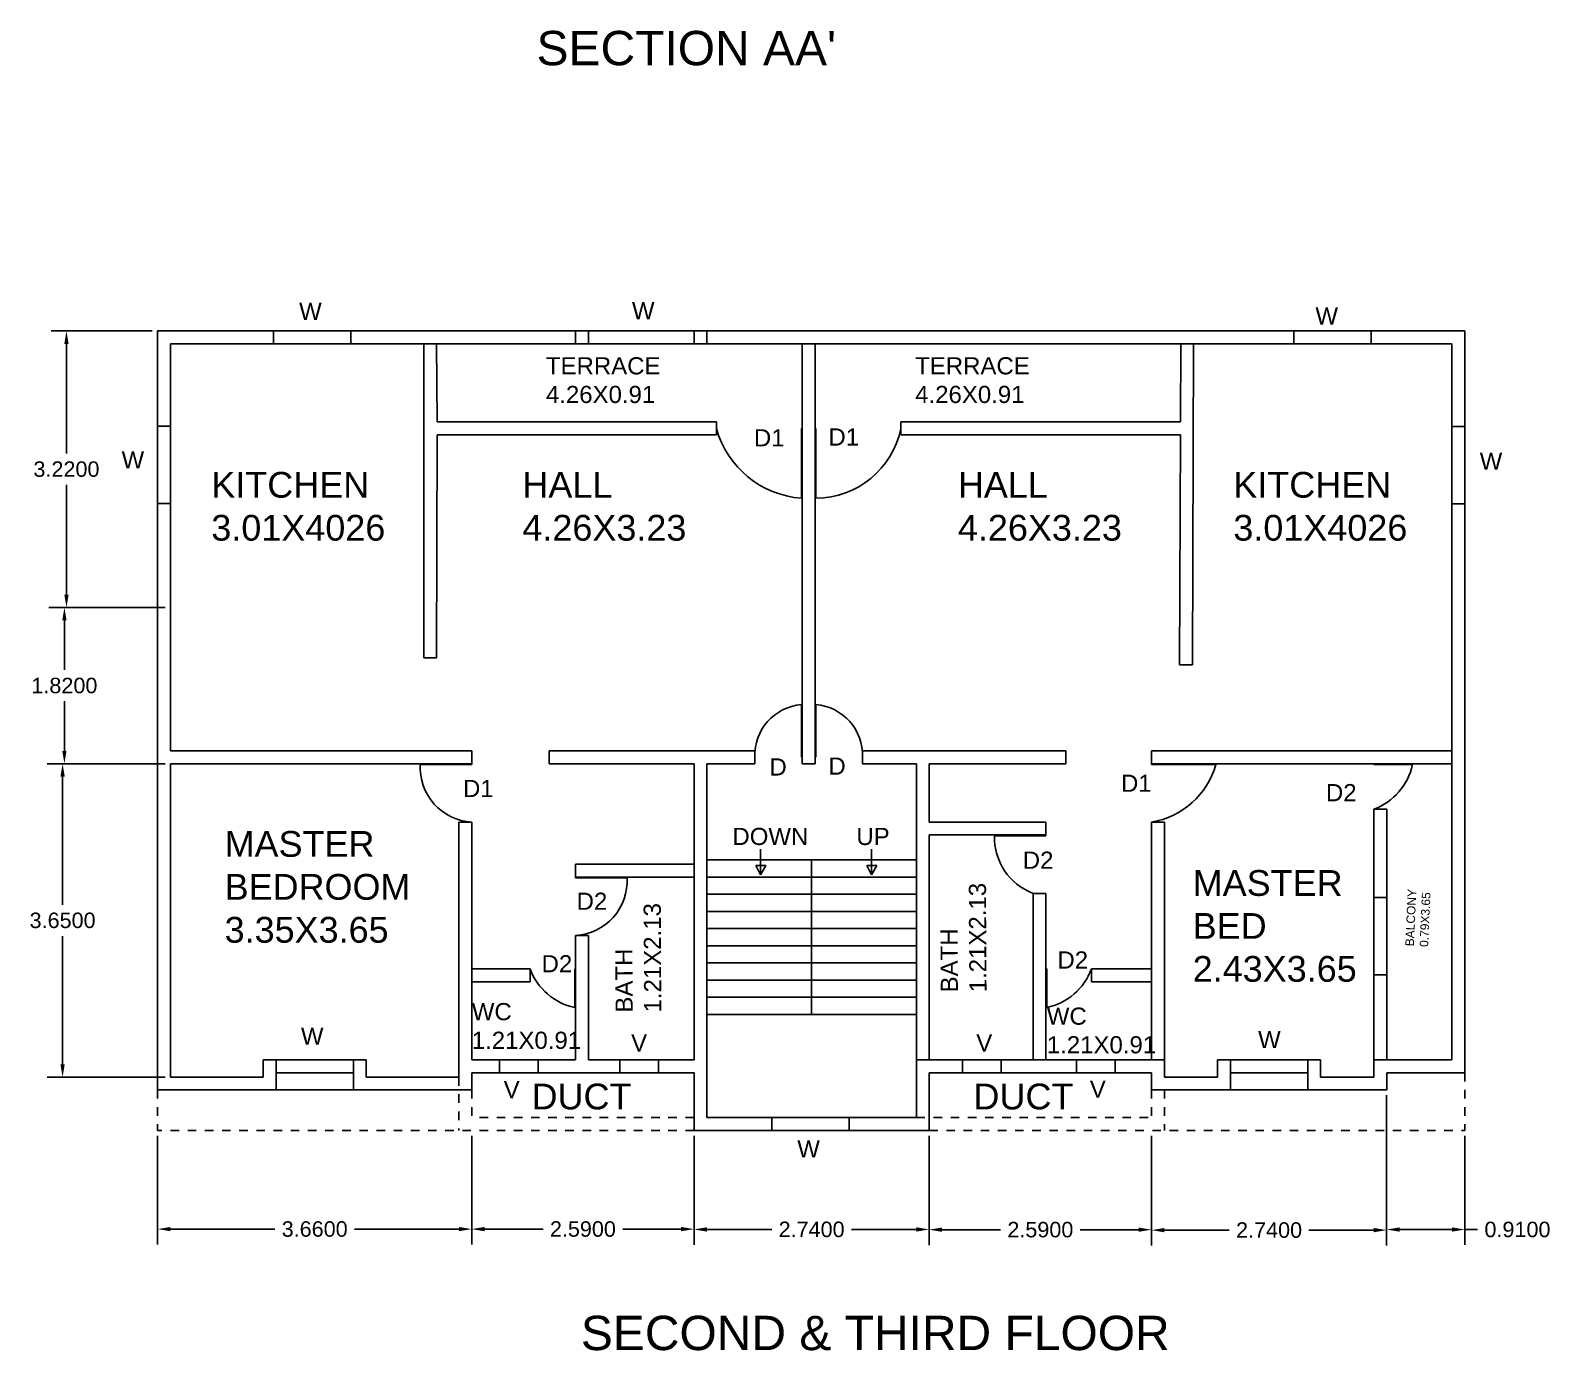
# Model space of a CAD drawing. Header units: millimetres. Extents: x 2637 to 2769, y 1120 to 1169.
# Drawn here: x 2748.85 to 2766.55, y 1120.29 to 1135.66 of the extents above; entities that cross this region are included whole.
import ezdxf

# ---------------------------------------------------------------- set-up
doc = ezdxf.new("R2010")
doc.units = ezdxf.units.MM
doc.linetypes.add('ACAD_ISO07W100', pattern=[3, 0, -3])
for name, color, linetype in [('DOOR 2', 30, 'Continuous'), ('Vents', 170, 'Continuous'), ('WINDOW', 80, 'Continuous')]:
    doc.layers.add(name, color=color, linetype=linetype)
doc.styles.get("Standard").update_dxf_attribs({"font": 'arial.ttf'})
doc.dimstyles.get("Standard").update_dxf_attribs({"dimtxt": 0.18, "dimasz": 0.15, "dimexe": 0.18, "dimexo": 0.0625, "dimgap": 0.09, "dimtad": 0, "dimtih": 1, "dimtoh": 1, "dimdec": 4, "dimzin": 0, "dimdsep": 46, "dimtxsty": 'Standard', "dimcen": 0.09, "dimadec": 0, "dimazin": 0, "dimtfac": 1, "dimtdec": 4, "dimtofl": 0, "dimtmove": 0, "dimatfit": 3, "dimfxl": 1, "dimtolj": 1, "dimtzin": 0, "dimarcsym": 0})

# ---------------------------------------------------------------- blocks, each defined once
blk = doc.blocks.new('D2')
at = {"layer": 'DOOR 2'}
for p, q in [((-0.157, 0.16), (-0.147, 0.16)), ((-0.147, 0.16), (-0.147, -0.29))]:
    blk.add_line(p, q, dxfattribs=at)
blk.add_arc((-0.295, 0.407), 0.713, 282.0325, 339.7123, dxfattribs=at)
blk = doc.blocks.new('*D15')
at = {"color": 0, "lineweight": -2, "transparency": 16777216}
for p, q in [((2750.336, 1122.792), (2750.336, 1121.524)), ((2753.996, 1122.792), (2753.996, 1121.524)), ((2750.486, 1121.704), (2751.703, 1121.704)), ((2753.846, 1121.704), (2752.63, 1121.704))]:
    blk.add_line(p, q, dxfattribs=at)
at = {"color": 0, "transparency": 16777216}
for points in [[(2750.486, 1121.729), (2750.486, 1121.679), (2750.336, 1121.704)], [(2753.846, 1121.729), (2753.846, 1121.679), (2753.996, 1121.704)]]:
    blk.add_solid(points, dxfattribs=at)
at = {"layer": 'Defpoints', "color": 0, "transparency": 16777216}
for p in [(2750.336, 1122.854), (2753.996, 1122.854), (2753.996, 1121.704)]:
    blk.add_point(p, dxfattribs=at)
at = {"color": 0, "transparency": 16777216, "insert": (2752.166, 1121.704), "char_height": 0.18, "attachment_point": 5}
blk.add_mtext('\\A1;3.6600', dxfattribs=at)
blk = doc.blocks.new('*D16')
at = {"color": 0, "lineweight": -2, "transparency": 16777216}
for p, q in [((2753.996, 1122.792), (2753.996, 1121.524)), ((2756.586, 1122.792), (2756.586, 1121.524)), ((2754.146, 1121.704), (2754.827, 1121.704)), ((2756.436, 1121.704), (2755.756, 1121.704))]:
    blk.add_line(p, q, dxfattribs=at)
at = {"color": 0, "transparency": 16777216}
for points in [[(2754.146, 1121.729), (2754.146, 1121.679), (2753.996, 1121.704)], [(2756.436, 1121.729), (2756.436, 1121.679), (2756.586, 1121.704)]]:
    blk.add_solid(points, dxfattribs=at)
at = {"layer": 'Defpoints', "color": 0, "transparency": 16777216}
for p in [(2753.996, 1122.854), (2756.586, 1122.854), (2756.586, 1121.704)]:
    blk.add_point(p, dxfattribs=at)
at = {"color": 0, "transparency": 16777216, "insert": (2755.291, 1121.704), "char_height": 0.18, "attachment_point": 5}
blk.add_mtext('\\A1;2.5900', dxfattribs=at)
blk = doc.blocks.new('*D17')
at = {"color": 0, "lineweight": -2, "transparency": 16777216}
for p, q in [((2756.586, 1122.792), (2756.586, 1121.52)), ((2759.326, 1122.792), (2759.326, 1121.52)), ((2756.736, 1121.7), (2757.492, 1121.7)), ((2759.176, 1121.7), (2758.421, 1121.7))]:
    blk.add_line(p, q, dxfattribs=at)
at = {"color": 0, "transparency": 16777216}
for points in [[(2756.736, 1121.725), (2756.736, 1121.675), (2756.586, 1121.7)], [(2759.176, 1121.725), (2759.176, 1121.675), (2759.326, 1121.7)]]:
    blk.add_solid(points, dxfattribs=at)
at = {"layer": 'Defpoints', "color": 0, "transparency": 16777216}
for p in [(2756.586, 1122.854), (2759.326, 1122.854), (2759.326, 1121.7)]:
    blk.add_point(p, dxfattribs=at)
at = {"color": 0, "transparency": 16777216, "insert": (2757.956, 1121.7), "char_height": 0.18, "attachment_point": 5}
blk.add_mtext('\\A1;2.7400', dxfattribs=at)
blk = doc.blocks.new('*D18')
at = {"color": 0, "lineweight": -2, "transparency": 16777216}
for p, q in [((2759.326, 1122.792), (2759.326, 1121.517)), ((2761.916, 1122.792), (2761.916, 1121.517)), ((2759.476, 1121.697), (2760.157, 1121.697)), ((2761.766, 1121.697), (2761.086, 1121.697))]:
    blk.add_line(p, q, dxfattribs=at)
at = {"color": 0, "transparency": 16777216}
for points in [[(2759.476, 1121.722), (2759.476, 1121.672), (2759.326, 1121.697)], [(2761.766, 1121.722), (2761.766, 1121.672), (2761.916, 1121.697)]]:
    blk.add_solid(points, dxfattribs=at)
at = {"layer": 'Defpoints', "color": 0, "transparency": 16777216}
for p in [(2759.326, 1122.854), (2761.916, 1122.854), (2761.916, 1121.697)]:
    blk.add_point(p, dxfattribs=at)
at = {"color": 0, "transparency": 16777216, "insert": (2760.621, 1121.697), "char_height": 0.18, "attachment_point": 5}
blk.add_mtext('\\A1;2.5900', dxfattribs=at)
blk = doc.blocks.new('*D19')
at = {"color": 0, "lineweight": -2, "transparency": 16777216}
for p, q in [((2764.656, 1123.262), (2764.656, 1121.512)), ((2761.916, 1122.792), (2761.916, 1121.512)), ((2762.066, 1121.692), (2762.822, 1121.692)), ((2764.506, 1121.692), (2763.751, 1121.692))]:
    blk.add_line(p, q, dxfattribs=at)
at = {"color": 0, "transparency": 16777216}
for points in [[(2762.066, 1121.717), (2762.066, 1121.667), (2761.916, 1121.692)], [(2764.506, 1121.717), (2764.506, 1121.667), (2764.656, 1121.692)]]:
    blk.add_solid(points, dxfattribs=at)
at = {"layer": 'Defpoints', "color": 0, "transparency": 16777216}
for p in [(2764.656, 1123.324), (2761.916, 1122.854), (2764.656, 1121.692)]:
    blk.add_point(p, dxfattribs=at)
at = {"color": 0, "transparency": 16777216, "insert": (2763.286, 1121.692), "char_height": 0.18, "attachment_point": 5}
blk.add_mtext('\\A1;2.7400', dxfattribs=at)
blk = doc.blocks.new('*D20')
at = {"color": 0, "lineweight": -2, "transparency": 16777216}
for p, q in [((2764.656, 1123.262), (2764.656, 1121.519)), ((2765.566, 1122.792), (2765.566, 1121.519)), ((2764.806, 1121.699), (2765.416, 1121.699)), ((2765.566, 1121.699), (2765.716, 1121.699))]:
    blk.add_line(p, q, dxfattribs=at)
at = {"color": 0, "transparency": 16777216}
for points in [[(2764.806, 1121.724), (2764.806, 1121.674), (2764.656, 1121.699)], [(2765.416, 1121.724), (2765.416, 1121.674), (2765.566, 1121.699)]]:
    blk.add_solid(points, dxfattribs=at)
at = {"layer": 'Defpoints', "color": 0, "transparency": 16777216}
for p in [(2764.656, 1123.324), (2765.566, 1122.854), (2765.566, 1121.699)]:
    blk.add_point(p, dxfattribs=at)
at = {"color": 0, "transparency": 16777216, "insert": (2766.18, 1121.699), "char_height": 0.18, "attachment_point": 5}
blk.add_mtext('\\A1;0.9100', dxfattribs=at)
blk = doc.blocks.new('*D21')
at = {"color": 0, "lineweight": -2, "transparency": 16777216}
for p, q in [((2750.274, 1132.164), (2749.094, 1132.164)), ((2749.274, 1132.014), (2749.274, 1130.736)), ((2749.274, 1129.094), (2749.274, 1130.372)), ((2750.424, 1128.944), (2749.094, 1128.944))]:
    blk.add_line(p, q, dxfattribs=at)
at = {"color": 0, "transparency": 16777216}
for points in [[(2749.249, 1132.014), (2749.299, 1132.014), (2749.274, 1132.164)], [(2749.249, 1129.094), (2749.299, 1129.094), (2749.274, 1128.944)]]:
    blk.add_solid(points, dxfattribs=at)
at = {"layer": 'Defpoints', "color": 0, "transparency": 16777216}
for p in [(2750.336, 1132.164), (2749.274, 1128.944), (2750.486, 1128.944)]:
    blk.add_point(p, dxfattribs=at)
at = {"color": 0, "transparency": 16777216, "insert": (2749.274, 1130.554), "char_height": 0.18, "attachment_point": 5}
blk.add_mtext('\\A1;3.2200', dxfattribs=at)
blk = doc.blocks.new('*D22')
at = {"color": 0, "lineweight": -2, "transparency": 16777216}
for p, q in [((2750.424, 1128.944), (2749.07, 1128.944)), ((2749.25, 1128.794), (2749.25, 1128.216)), ((2749.25, 1127.274), (2749.25, 1127.852)), ((2750.424, 1127.124), (2749.07, 1127.124))]:
    blk.add_line(p, q, dxfattribs=at)
at = {"color": 0, "transparency": 16777216}
for points in [[(2749.225, 1128.794), (2749.275, 1128.794), (2749.25, 1128.944)], [(2749.225, 1127.274), (2749.275, 1127.274), (2749.25, 1127.124)]]:
    blk.add_solid(points, dxfattribs=at)
at = {"layer": 'Defpoints', "color": 0, "transparency": 16777216}
for p in [(2750.486, 1128.944), (2749.25, 1127.124), (2750.486, 1127.124)]:
    blk.add_point(p, dxfattribs=at)
at = {"color": 0, "transparency": 16777216, "insert": (2749.25, 1128.034), "char_height": 0.18, "attachment_point": 5}
blk.add_mtext('\\A1;1.8200', dxfattribs=at)
blk = doc.blocks.new('*D23')
at = {"color": 0, "lineweight": -2, "transparency": 16777216}
for p, q in [((2750.424, 1127.124), (2749.049, 1127.124)), ((2749.229, 1126.974), (2749.229, 1125.481)), ((2749.229, 1123.624), (2749.229, 1125.117)), ((2750.424, 1123.474), (2749.049, 1123.474))]:
    blk.add_line(p, q, dxfattribs=at)
at = {"color": 0, "transparency": 16777216}
for points in [[(2749.204, 1126.974), (2749.254, 1126.974), (2749.229, 1127.124)], [(2749.204, 1123.624), (2749.254, 1123.624), (2749.229, 1123.474)]]:
    blk.add_solid(points, dxfattribs=at)
at = {"layer": 'Defpoints', "color": 0, "transparency": 16777216}
for p in [(2750.486, 1127.124), (2749.229, 1123.474), (2750.486, 1123.474)]:
    blk.add_point(p, dxfattribs=at)
at = {"color": 0, "transparency": 16777216, "insert": (2749.229, 1125.299), "char_height": 0.18, "attachment_point": 5}
blk.add_mtext('\\A1;3.6500', dxfattribs=at)

msp = doc.modelspace()

# ---------------------------------------------------------------- linework, layer by layer
for p, q in [((2750.33649, 1132.16431), (2765.56649, 1132.16431)), ((2750.33649, 1123.32431), (2750.33649, 1132.16431)), ((2755.20649, 1132.01431), (2755.20649, 1132.16431)), ((2755.35649, 1132.01431), (2755.35649, 1132.16431)), ((2756.58649, 1132.01431), (2756.58649, 1132.16431)), ((2756.73649, 1132.01431), (2756.73649, 1132.16431)), ((2765.56649, 1123.52431), (2765.56649, 1132.16431)), ((2750.48649, 1132.01431), (2753.84649, 1132.01431)), ((2750.48649, 1128.94431), (2750.48649, 1132.01431)), ((2753.99649, 1132.01431), (2759.32649, 1132.01431)), ((2759.32649, 1132.01431), (2765.41649, 1132.01431)), ((2765.41649, 1123.67431), (2765.41649, 1132.01431)), ((2750.48649, 1127.27431), (2750.48649, 1128.94431)), ((2750.48649, 1127.27431), (2753.99649, 1127.27431)), ((2753.99649, 1127.12431), (2753.99649, 1127.27431)), ((2754.89649, 1127.27431), (2756.73649, 1127.27431)), ((2754.89649, 1127.27431), (2754.89649, 1127.12431)), ((2758.54856, 1127.27431), (2760.91649, 1127.27431)), ((2758.54856, 1127.12431), (2758.54856, 1127.27431)), ((2761.91649, 1127.27431), (2765.41649, 1127.27431)), ((2750.48649, 1127.12431), (2753.99649, 1127.12431)), ((2750.48649, 1123.47431), (2750.48649, 1127.12431)), ((2753.99649, 1127.11431), (2753.99649, 1127.12431)), ((2754.89649, 1127.12431), (2756.58649, 1127.12431)), ((2756.58649, 1126.29431), (2756.58649, 1127.12431)), ((2756.73649, 1127.12431), (2756.73649, 1127.12431)), ((2756.73649, 1126.29431), (2756.73649, 1127.12431)), ((2759.17649, 1126.44431), (2759.17649, 1127.12431)), ((2759.32649, 1126.44431), (2759.32649, 1127.12431)), ((2761.91649, 1127.12431), (2765.41649, 1127.12431)), ((2764.50649, 1126.44431), (2764.50649, 1126.59431)), ((2764.50649, 1126.59431), (2764.65649, 1126.59431)), ((2764.65649, 1126.44431), (2764.65649, 1126.59431)), ((2759.17649, 1123.00431), (2759.17649, 1126.44431)), ((2759.32649, 1126.44431), (2760.68649, 1126.44431)), ((2760.53649, 1126.44431), (2760.68649, 1126.44431)), ((2761.91649, 1123.67431), (2761.91649, 1126.44431)), ((2761.91649, 1126.44431), (2762.06649, 1126.44431)), ((2762.06649, 1123.47431), (2762.06649, 1126.44431)), ((2764.50649, 1123.47431), (2764.50649, 1126.44431)), ((2764.65649, 1123.67431), (2764.65649, 1126.44431)), ((2756.58649, 1123.67431), (2756.58649, 1126.29431)), ((2756.73649, 1123.00431), (2756.73649, 1126.29431)), ((2759.32649, 1123.67431), (2759.32649, 1126.29431)), ((2759.32649, 1126.29431), (2760.68649, 1126.29431)), ((2760.68649, 1126.28431), (2760.68649, 1126.29431)), ((2756.73649, 1126.00431), (2759.17649, 1126.00431)), ((2757.95649, 1124.20431), (2757.95649, 1126.00431)), ((2755.20649, 1125.79431), (2755.20649, 1125.95431)), ((2756.73649, 1125.80431), (2759.17649, 1125.80431)), ((2753.84678, 1125.76035), (2753.84649, 1123.67431)), ((2753.99649, 1123.67431), (2753.99649, 1125.76035)), ((2760.53649, 1123.67431), (2760.53649, 1125.61431)), ((2760.68649, 1123.67431), (2760.68649, 1125.61431)), ((2756.73649, 1125.60431), (2759.17649, 1125.60431)), ((2756.73649, 1125.40431), (2759.17649, 1125.40431)), ((2755.20649, 1123.67431), (2755.20649, 1125.12431)), ((2755.35649, 1123.67431), (2755.35649, 1125.12431)), ((2756.73649, 1125.20431), (2759.17649, 1125.20431)), ((2756.73649, 1125.00431), (2759.17649, 1125.00431)), ((2756.73649, 1124.80431), (2759.17649, 1124.80431)), ((2756.73649, 1124.60431), (2759.17649, 1124.60431)), ((2756.73649, 1124.40431), (2759.17649, 1124.40431)), ((2756.73649, 1124.20431), (2759.17649, 1124.20431)), ((2751.56649, 1123.67431), (2751.56649, 1123.47431)), ((2751.56649, 1123.67431), (2751.71649, 1123.67431)), ((2751.71649, 1123.67431), (2751.71649, 1123.67431)), ((2751.71649, 1123.67431), (2751.71649, 1123.52431)), ((2751.71649, 1123.67431), (2751.71649, 1123.32431)), ((2752.61649, 1123.67431), (2752.61649, 1123.52431)), ((2752.61649, 1123.67431), (2752.61649, 1123.32431)), ((2752.61649, 1123.67431), (2752.76649, 1123.67431)), ((2752.76649, 1123.67431), (2752.76649, 1123.47431)), ((2753.84649, 1123.47431), (2753.84649, 1123.67431)), ((2753.99649, 1123.67431), (2755.20649, 1123.67431)), ((2755.35649, 1123.67431), (2756.58649, 1123.67431)), ((2759.17649, 1123.67431), (2762.06649, 1123.67431)), ((2762.83649, 1123.67431), (2762.68649, 1123.67431)), ((2762.68649, 1123.67431), (2762.68649, 1123.47431)), ((2762.83649, 1123.67431), (2762.83649, 1123.32431)), ((2763.73649, 1123.67431), (2763.73649, 1123.32431)), ((2763.73649, 1123.67431), (2763.88649, 1123.67431)), ((2763.88649, 1123.67431), (2763.88649, 1123.47431)), ((2764.50649, 1123.67431), (2765.41649, 1123.67431)), ((2753.99649, 1123.32431), (2753.99649, 1123.52431)), ((2753.99649, 1123.52431), (2756.58649, 1123.52431)), ((2753.99649, 1123.52431), (2753.99649, 1123.33931)), ((2756.58649, 1123.32431), (2756.58649, 1123.52431)), ((2756.58649, 1123.52431), (2756.58649, 1122.85431)), ((2759.17649, 1123.32431), (2759.17649, 1123.52431)), ((2759.32649, 1122.85431), (2759.32649, 1123.52431)), ((2759.32649, 1123.52431), (2761.91649, 1123.52431)), ((2761.91649, 1123.32431), (2761.91649, 1123.52431)), ((2764.65649, 1123.32431), (2764.65649, 1123.52431)), ((2764.65649, 1123.52431), (2765.56649, 1123.52431)), ((2750.33649, 1123.32431), (2753.99649, 1123.32431)), ((2750.48649, 1123.47431), (2751.56649, 1123.47431)), ((2750.48649, 1123.47431), (2751.56649, 1123.47431)), ((2752.76649, 1123.47431), (2753.84649, 1123.47431)), ((2752.76649, 1123.47431), (2753.84649, 1123.47431)), ((2761.91649, 1123.32431), (2764.65649, 1123.32431)), ((2762.06649, 1123.47431), (2762.68649, 1123.47431)), ((2762.06649, 1123.47431), (2762.68649, 1123.47431)), ((2763.88649, 1123.47431), (2764.50649, 1123.47431)), ((2763.88649, 1123.47431), (2764.50649, 1123.47431)), ((2756.73649, 1123.00431), (2759.17649, 1123.00431)), ((2756.58649, 1122.85431), (2756.73649, 1122.85431)), ((2756.73649, 1122.85431), (2759.32649, 1122.85431))]:
    msp.add_line(p, q)
at = {"color": 0, "ltscale": 0.01}
for p, q in [((2753.43649, 1132.01431), (2753.43649, 1128.35541)), ((2757.84649, 1132.01431), (2753.58649, 1132.01431)), ((2753.59149, 1131.10431), (2753.58649, 1132.01431)), ((2756.84649, 1131.10431), (2753.59149, 1131.10431)), ((2756.84649, 1131.10431), (2756.84649, 1130.95431)), ((2756.84649, 1131.10431), (2756.84649, 1131.02931)), ((2753.59149, 1130.95431), (2753.58649, 1128.35541)), ((2756.84649, 1130.95431), (2753.59149, 1130.95431)), ((2753.43649, 1128.35541), (2753.58649, 1128.35541)), ((2756.73649, 1127.27431), (2757.29443, 1127.27368)), ((2757.29443, 1127.27368), (2757.29443, 1127.12431)), ((2760.91649, 1127.27431), (2760.91649, 1127.12431)), ((2756.73649, 1127.12431), (2757.29443, 1127.12431)), ((2757.84649, 1127.12431), (2757.99649, 1127.12431)), ((2758.54856, 1127.12431), (2759.17649, 1127.12431)), ((2753.84649, 1126.44431), (2753.99649, 1126.44431)), ((2753.84678, 1125.76035), (2753.84678, 1126.44431)), ((2753.99649, 1125.76035), (2753.99649, 1126.44431)), ((2756.58649, 1125.95431), (2755.20649, 1125.95431)), ((2756.58649, 1125.80431), (2755.20649, 1125.80431)), ((2756.58649, 1123.67431), (2756.58649, 1125.80431)), ((2755.35649, 1125.12431), (2755.20649, 1125.12431)), ((2753.99649, 1124.73431), (2754.67649, 1124.73431)), ((2754.67649, 1124.73431), (2754.67649, 1124.58431)), ((2753.99649, 1123.67431), (2753.99649, 1124.58431)), ((2753.99649, 1124.58431), (2754.67649, 1124.58431))]:
    msp.add_line(p, q, dxfattribs=at)
at = {"ltscale": 0.01}
for p, q in [((2757.84649, 1132.01431), (2757.84649, 1127.12431)), ((2762.25649, 1132.01431), (2757.99649, 1132.01431)), ((2757.99649, 1132.01431), (2757.99649, 1127.12431)), ((2762.25649, 1132.01481), (2762.25344, 1131.10431)), ((2762.40649, 1132.01431), (2762.39394, 1128.2743)), ((2765.41649, 1132.01431), (2762.40649, 1132.01431)), ((2758.99649, 1131.10431), (2762.25344, 1131.10431)), ((2758.99649, 1131.10431), (2758.99649, 1130.95431)), ((2758.99649, 1130.95431), (2762.25294, 1130.95431)), ((2762.25294, 1130.95431), (2762.24394, 1128.2743)), ((2762.24394, 1128.2743), (2762.39394, 1128.2743)), ((2761.91649, 1127.27431), (2761.91649, 1127.12431)), ((2760.68649, 1126.29431), (2760.68649, 1126.44431)), ((2759.32649, 1123.67431), (2759.32649, 1125.80431)), ((2760.53649, 1125.61431), (2760.68649, 1125.61431)), ((2760.69649, 1124.73431), (2760.68649, 1124.73431)), ((2761.91649, 1124.73431), (2761.21649, 1124.73431)), ((2761.21649, 1124.73431), (2761.21649, 1124.58431)), ((2761.91649, 1124.58431), (2761.21649, 1124.58431))]:
    msp.add_line(p, q, dxfattribs=at)
at = {"color": 7, "ltscale": 0.01, "true_color": 0xffffff}
msp.add_line((2760.91649, 1127.12431), (2759.32649, 1127.12431), dxfattribs=at)
at = {"color": 0}
for p, q in [((2757.3615, 1126.12873), (2757.3615, 1125.82873)), ((2758.65358, 1126.12873), (2758.65358, 1125.82873)), ((2757.4241, 1125.93858), (2757.30641, 1125.93858)), ((2757.30641, 1125.93858), (2757.3615, 1125.82873)), ((2757.3615, 1125.82873), (2757.4241, 1125.93858)), ((2758.71618, 1125.93858), (2758.59849, 1125.93858)), ((2758.59849, 1125.93858), (2758.65358, 1125.82873)), ((2758.65358, 1125.82873), (2758.71618, 1125.93858))]:
    msp.add_line(p, q, dxfattribs=at)
at = {"color": 3}
for p, q in [((2752.16649, 1123.67431), (2751.71649, 1123.67431)), ((2752.16649, 1123.67431), (2752.61649, 1123.67431)), ((2751.71649, 1123.52431), (2752.61649, 1123.52431))]:
    msp.add_line(p, q, dxfattribs=at)
at = {"color": 93, "true_color": 0x37d74c}
for p, q in [((2763.28649, 1123.67431), (2762.83649, 1123.67431)), ((2763.28649, 1123.67431), (2763.73649, 1123.67431)), ((2763.28649, 1123.52431), (2762.83649, 1123.52431)), ((2763.28649, 1123.52431), (2763.73649, 1123.52431))]:
    msp.add_line(p, q, dxfattribs=at)
at = {"color": 0, "linetype": 'ACAD_ISO07W100', "ltscale": 0.01}
for p, q in [((2765.56649, 1123.52431), (2765.56649, 1122.85431)), ((2750.33649, 1123.32431), (2750.33649, 1122.85431)), ((2753.84649, 1123.47431), (2753.84649, 1122.85431)), ((2753.99649, 1123.32431), (2753.99649, 1123.00431)), ((2761.91649, 1123.32431), (2761.91649, 1123.00431)), ((2762.06649, 1123.32431), (2762.06649, 1122.85431)), ((2756.58649, 1123.00431), (2753.99649, 1123.00431)), ((2759.17649, 1123.00431), (2761.91649, 1123.00431)), ((2756.58649, 1122.85431), (2750.33649, 1122.85431)), ((2759.32649, 1122.85431), (2765.56649, 1122.85431))]:
    msp.add_line(p, q, dxfattribs=at)
at = {"color": 30, "ltscale": 0.01, "true_color": 0xf26722}
for centre, radius, start, end in [((2757.91709, 1131.32396), 1.11041, 195.388171, 265.83745), ((2758.00011, 1131.23274), 1.01694, 270.359905, 348.460356)]:
    msp.add_arc(centre, radius, start, end, dxfattribs=at)
at = {"color": 30, "true_color": 0xf8991e}
msp.add_arc((2761.76196, 1127.37207), 0.94055, 279.456896, 344.094059, dxfattribs=at)
at = {"layer": 'DOOR 2'}
for p, q in [((2757.83649, 1131.02931), (2757.83649, 1130.21648)), ((2757.84649, 1131.02931), (2757.83649, 1131.02931)), ((2757.99649, 1131.02931), (2758.00649, 1131.02931)), ((2758.00649, 1131.02931), (2758.00649, 1130.21582)), ((2757.83649, 1127.19931), (2757.83649, 1127.81213)), ((2758.00649, 1127.19931), (2758.00649, 1127.8128)), ((2753.99649, 1127.11431), (2753.39649, 1127.11431)), ((2753.99649, 1127.12431), (2753.99649, 1127.11431)), ((2757.84649, 1127.19931), (2757.83649, 1127.19931)), ((2757.99649, 1127.19931), (2758.00649, 1127.19931)), ((2761.91649, 1127.12431), (2761.91649, 1127.11431)), ((2761.91649, 1127.11431), (2762.66649, 1127.11431)), ((2760.68649, 1126.28431), (2760.08649, 1126.28431)), ((2760.68649, 1126.29431), (2760.68649, 1126.28431)), ((2755.20649, 1125.80431), (2755.20649, 1125.79431)), ((2755.20649, 1125.79431), (2755.80649, 1125.79431)), ((2755.20649, 1124.73431), (2755.19649, 1124.73431)), ((2755.19649, 1124.73431), (2755.19649, 1124.28431)), ((2760.68649, 1124.73431), (2760.69649, 1124.73431)), ((2760.69649, 1124.73431), (2760.69649, 1124.28431))]:
    msp.add_line(p, q, dxfattribs=at)
for centre, radius, start, end in [((2757.88529, 1127.22281), 0.59134, 94.733287, 182.307816), ((2757.95614, 1127.22208), 0.59286, 357.798522, 85.12788), ((2754.03106, 1127.07892), 0.63555, 176.807676, 266.882638), ((2760.78563, 1126.26775), 0.69933, 178.643689, 249.13023), ((2755.17193, 1125.75892), 0.63555, 273.117362, 3.192324), ((2755.34509, 1124.98147), 0.71282, 200.28767, 257.967513), ((2760.5479, 1124.98147), 0.71282, 282.032487, 339.71233)]:
    msp.add_arc(centre, radius, start, end, dxfattribs=at)
at = {"layer": 'Vents'}
for p, q in [((2754.32075, 1123.67431), (2754.77075, 1123.67431)), ((2754.32075, 1123.52431), (2754.32075, 1123.67431)), ((2754.77075, 1123.67431), (2754.77075, 1123.52431)), ((2755.72123, 1123.67431), (2756.17123, 1123.67431)), ((2755.72123, 1123.52431), (2755.72123, 1123.67431)), ((2756.17123, 1123.67431), (2756.17123, 1123.52431)), ((2759.71402, 1123.67431), (2760.16402, 1123.67431)), ((2759.71402, 1123.52431), (2759.71402, 1123.67431)), ((2760.16402, 1123.67431), (2760.16402, 1123.52431)), ((2761.04115, 1123.67431), (2761.49115, 1123.67431)), ((2761.04115, 1123.52431), (2761.04115, 1123.67431)), ((2761.49115, 1123.67431), (2761.49115, 1123.52431)), ((2754.77075, 1123.52431), (2754.32075, 1123.52431)), ((2756.17123, 1123.52431), (2755.72123, 1123.52431)), ((2760.16402, 1123.52431), (2759.71402, 1123.52431)), ((2761.49115, 1123.52431), (2761.04115, 1123.52431))]:
    msp.add_line(p, q, dxfattribs=at)
at = {"layer": 'WINDOW'}
for p, q in [((2751.68764, 1132.16431), (2752.58764, 1132.16431)), ((2751.68764, 1132.01431), (2751.68764, 1132.16431)), ((2752.58764, 1132.16431), (2752.58764, 1132.01431)), ((2755.35649, 1132.16431), (2756.58649, 1132.16431)), ((2755.35649, 1132.01431), (2755.35649, 1132.16431)), ((2756.58649, 1132.16431), (2756.58649, 1132.01431)), ((2763.57386, 1132.16431), (2764.47386, 1132.16431)), ((2763.57386, 1132.01431), (2763.57386, 1132.16431)), ((2764.47386, 1132.16431), (2764.47386, 1132.01431)), ((2752.58764, 1132.01431), (2751.68764, 1132.01431)), ((2756.58649, 1132.01431), (2755.35649, 1132.01431)), ((2764.47386, 1132.01431), (2763.57386, 1132.01431)), ((2750.33649, 1130.15395), (2750.33649, 1131.05395)), ((2750.33649, 1131.05395), (2750.48649, 1131.05395)), ((2750.48649, 1131.05395), (2750.48649, 1130.15395)), ((2765.41649, 1130.15179), (2765.41649, 1131.05179)), ((2765.41649, 1131.05179), (2765.56649, 1131.05179)), ((2765.56649, 1131.05179), (2765.56649, 1130.15179)), ((2750.48649, 1130.15395), (2750.33649, 1130.15395)), ((2765.56649, 1130.15179), (2765.41649, 1130.15179)), ((2764.50649, 1124.66484), (2764.50649, 1125.56484)), ((2764.50649, 1125.56484), (2764.65649, 1125.56484)), ((2764.65649, 1125.56484), (2764.65649, 1124.66484)), ((2764.65649, 1124.66484), (2764.50649, 1124.66484)), ((2757.49202, 1123.00431), (2758.39202, 1123.00431)), ((2757.49202, 1122.85431), (2757.49202, 1123.00431)), ((2758.39202, 1123.00431), (2758.39202, 1122.85431)), ((2758.39202, 1122.85431), (2757.49202, 1122.85431))]:
    msp.add_line(p, q, dxfattribs=at)

# ---------------------------------------------------------------- block references
at = {"xscale": -1, "rotation": 90}
msp.add_blockref('D2', (2764.66636, 1126.96768), dxfattribs=at)

# ---------------------------------------------------------------- texts
at = {"color": 242, "ltscale": 0.01, "true_color": 0xcd2027, "char_height": 0.4, "attachment_point": 1}
for s, width, insert in [("SECTION AA'", 9.1820242, (2754.75112, 1135.65862)), ('SECOND & THIRD FLOOR', 7.5429854, (2755.26753, 1120.69469))]:
    msp.add_mtext_dynamic_manual_height_columns(s, width=width, gutter_width=12.5, heights=[0], dxfattribs=dict(at, insert=insert))
at = {"color": 85, "true_color": 0x58ba48, "char_height": 0.2, "attachment_point": 1}
for insert in [(2751.98462, 1132.49243), (2755.86237, 1132.50049), (2763.82596, 1132.43903), (2749.91625, 1130.76313), (2765.74016, 1130.74833), (2752.00565, 1124.05101), (2763.15813, 1124.01177), (2757.789, 1122.73841)]:
    msp.add_mtext_dynamic_manual_height_columns('W', width=0.5563273, gutter_width=12.5, heights=[0], dxfattribs=dict(at, insert=insert))
at = {"color": 41, "ltscale": 0.01, "true_color": 0xf4ee51, "char_height": 0.2, "attachment_point": 1}
for s, width, insert in [('TERRACE 4.26X0.91', 1.5496092, (2754.86034, 1131.8582)), ('TERRACE 4.26X0.91', 1.5496092, (2759.16267, 1131.8582)), ('WC 1.21X0.91', 0.7325812, (2753.99649, 1124.33657)), ('WC 1.21X0.91', 0.7325812, (2760.69649, 1124.28431))]:
    msp.add_mtext_dynamic_manual_height_columns(s, width=width, gutter_width=12.5, heights=[0], dxfattribs=dict(at, insert=insert))
at = {"color": 41, "true_color": 0xf4ee51, "attachment_point": 1}
for s, width, insert, char_height in [('D1', 0.3176897, (2757.28342, 1131.01977), 0.2), ('D1', 0.3176897, (2758.15194, 1131.02931), 0.2), ('KITCHEN\\P3.01X4026', 5.6150828, (2750.96192, 1130.52229), 0.3), ('HALL 4.26X3.23', 0.3, (2754.58626, 1130.52229), 0.3), ('HALL 4.26X3.23', 0.3, (2759.66033, 1130.52229), 0.3), ('KITCHEN\\P3.01X4026', 5.6150828, (2762.86972, 1130.52229), 0.3), ('D', 0.3176897, (2757.46476, 1127.18667), 0.2), ('D', 0.3176897, (2758.15194, 1127.19621), 0.2), ('D1', 0.5563273, (2753.89415, 1126.93595), 0.2), ('D1', 0.5563273, (2761.56077, 1126.99692), 0.2), ('D2', 0.5563273, (2763.94851, 1126.88715), 0.2), ('UP', 0.6370009, (2758.47749, 1126.37719), 0.2), ('D2', 0.5563273, (2760.41624, 1126.10091), 0.2), ('MASTER BED 2.43X3.65', 1.9069144, (2762.39625, 1125.885), 0.3), ('D2', 0.5563273, (2755.2179, 1125.62264), 0.2), ('D2', 0.5563273, (2760.82014, 1124.93836), 0.2), ('D2', 0.5563273, (2754.80986, 1124.89435), 0.2)]:
    msp.add_mtext_dynamic_manual_height_columns(s, width=width, gutter_width=12.5, heights=[0], dxfattribs=dict(at, insert=insert, char_height=char_height))
at = {"color": 2, "true_color": 0xf1eb1f, "attachment_point": 1}
for s, width, insert, char_height in [('MASTER BEDROOM 3.35X3.65', 2.2051227, (2751.11658, 1126.33996), 0.3), ('DOWN', 0.6370009, (2757.03341, 1126.37719), 0.2)]:
    msp.add_mtext_dynamic_manual_height_columns(s, width=width, gutter_width=12.5, heights=[0], dxfattribs=dict(at, insert=insert, char_height=char_height))
at = {"color": 41, "ltscale": 0.01, "true_color": 0xf4ee51, "char_height": 0.2, "attachment_point": 1, "rotation": 90.303937}
for insert in [(2759.46079, 1124.46018), (2755.67189, 1124.22502)]:
    msp.add_mtext_dynamic_manual_height_columns('BATH 1.21X2.13', width=1.0757017, gutter_width=12.5, heights=[0], dxfattribs=dict(at, insert=insert))
at = {"color": 41, "true_color": 0xf4ee51, "insert": (2764.87297, 1125.0003), "char_height": 0.1, "attachment_point": 1, "rotation": 87.483701}
msp.add_mtext_dynamic_manual_height_columns('BALCONY 0.79X3.65', width=0.76, gutter_width=12.5, heights=[0], dxfattribs=at)
at = {"color": 5, "linetype": 'ACAD_ISO07W100', "ltscale": 0.01, "char_height": 0.2, "attachment_point": 1}
for insert in [(2755.85271, 1123.97178), (2759.87438, 1123.97178), (2754.36817, 1123.42894), (2761.19742, 1123.43355)]:
    msp.add_mtext_dynamic_manual_height_columns('V', width=0.4025776, gutter_width=12.5, heights=[0], dxfattribs=dict(at, insert=insert))
at = {"color": 41, "linetype": 'ACAD_ISO07W100', "ltscale": 0.01, "true_color": 0xf4ee51, "char_height": 0.3, "attachment_point": 1}
for insert in [(2754.69327, 1123.39849), (2759.84218, 1123.39849)]:
    msp.add_mtext_dynamic_manual_height_columns('DUCT', width=1.7765716, gutter_width=12.5, heights=[0], dxfattribs=dict(at, insert=insert))

# ---------------------------------------------------------------- dimensions: what is measured, and where the dimension line sits
at = {"color": 0}
for base, p1, p2, picture, middle in [((2749.27353, 1128.94431), (2750.33649, 1132.16431), (2750.48649, 1128.94431), '*D21', (2749.27353, 1130.55431)), ((2749.24983, 1127.12431), (2750.48649, 1128.94431), (2750.48649, 1127.12431), '*D22', (2749.24983, 1128.03431)), ((2749.2286, 1123.47431), (2750.48649, 1127.12431), (2750.48649, 1123.47431), '*D23', (2749.2286, 1125.29931))]:
    dim = msp.add_linear_dim(base=base, p1=p1, p2=p2, angle=90, dimstyle='Standard', dxfattribs=at)
    dim.commit()
    dim.dimension.update_dxf_attribs({"geometry": picture, "text_midpoint": middle})
for base, p1, p2, picture, middle in [((2764.65649, 1121.69248), (2761.91649, 1122.85431), (2764.65649, 1123.32431), '*D19', (2763.28649, 1121.69248)), ((2765.56649, 1121.69875), (2764.65649, 1123.32431), (2765.56649, 1122.85431), '*D20', (2766.17982, 1121.69875)), ((2753.99649, 1121.70427), (2750.33649, 1122.85431), (2753.99649, 1122.85431), '*D15', (2752.16649, 1121.70427)), ((2756.58649, 1121.70427), (2753.99649, 1122.85431), (2756.58649, 1122.85431), '*D16', (2755.29149, 1121.70427)), ((2759.32649, 1121.70002), (2756.58649, 1122.85431), (2759.32649, 1122.85431), '*D17', (2757.95649, 1121.70002)), ((2761.91649, 1121.69735), (2759.32649, 1122.85431), (2761.91649, 1122.85431), '*D18', (2760.62149, 1121.69735))]:
    dim = msp.add_linear_dim(base=base, p1=p1, p2=p2, dimstyle='Standard', dxfattribs=at)
    dim.commit()
    dim.dimension.update_dxf_attribs({"geometry": picture, "text_midpoint": middle})

doc.saveas('drawing.dxf')
